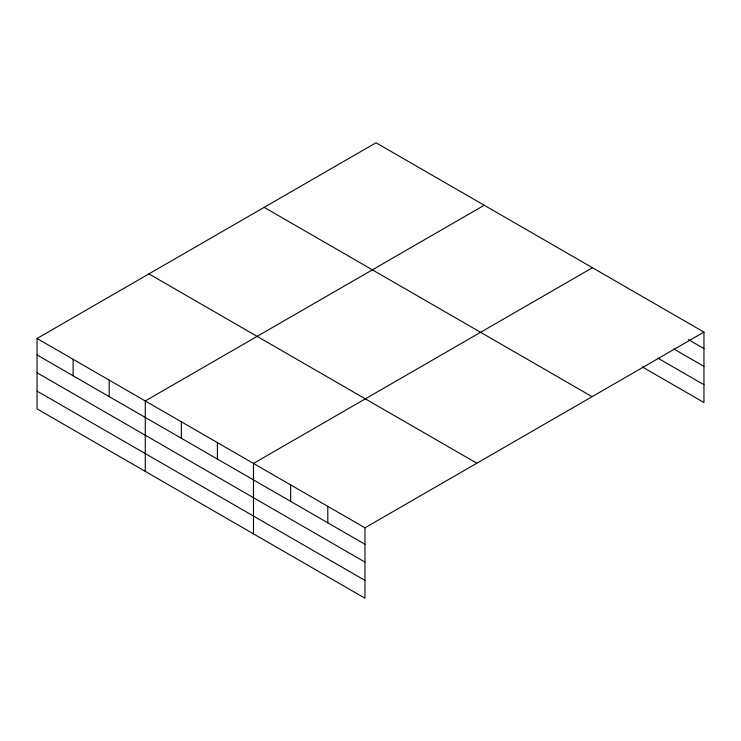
<?xml version="1.0" encoding="UTF-8"?>
<svg xmlns="http://www.w3.org/2000/svg" width="741" height="741" viewBox="0 0 741 741"><rect width="100%" height="100%" fill="white"/><g stroke="black" fill="none" stroke-linecap="round" stroke-linejoin="round"><path stroke-width="1.11" d="M364.98 562.086L364.98 527.805L37.05 338.48L37.05 408.902L364.98 598.228L364.98 562.086L37.05 372.76M37.05 338.48L376.02 142.772L703.95 332.098L703.95 402.52L642.336 366.952M484.243 205.248L145.264 400.955L145.264 471.378M592.457 267.723L253.478 463.431L253.478 533.853M364.98 527.805L703.95 332.098M688.306 339.545L703.95 348.585M673.634 348.881L703.95 366.387M657.98 358.181L703.95 384.727M264.166 207.35L592.087 396.676M148.913 273.892L476.833 463.218M37.05 354.958L364.98 544.283M37.05 391.1L364.98 580.425M327.809 506.344L327.809 522.831M290.648 484.892L290.648 501.37M217.409 442.609L217.409 459.087M181.341 421.777L181.341 438.264M109.196 380.124L109.196 396.611M73.118 359.302L73.118 375.789"/></g></svg>
